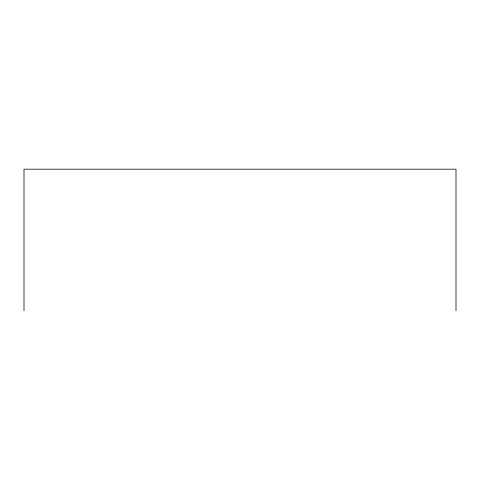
<?xml version="1.0" encoding="UTF-8"?>
<svg xmlns="http://www.w3.org/2000/svg" width="480" height="480" viewBox="0 0 480 480"><rect width="100%" height="100%" fill="white"/><g stroke="black" fill="none" stroke-linecap="round" stroke-linejoin="round"><path stroke-width="0.72" d="M456 310.812L456 169.188L24 169.188L24 310.812"/></g></svg>
